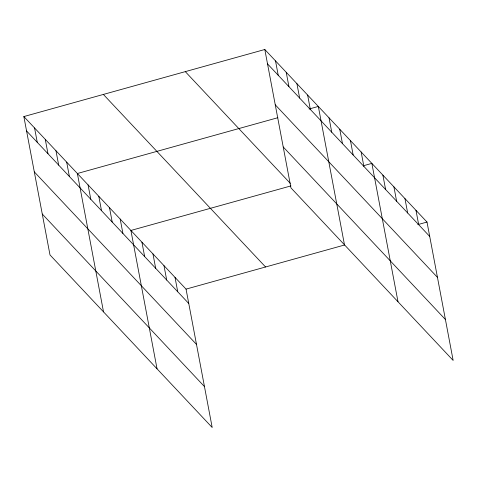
<?xml version="1.0" encoding="UTF-8"?>
<svg xmlns="http://www.w3.org/2000/svg" width="477" height="477" viewBox="0 0 477 477"><rect width="100%" height="100%" fill="white"/><g stroke="black" fill="none" stroke-linecap="round" stroke-linejoin="round"><path stroke-width="0.72" d="M23.85 116.567L186.048 289.116L212.193 427.499L49.996 254.945L23.85 116.567L264.807 49.501L427.004 222.055L453.15 360.433L290.952 187.884L264.807 49.501M277.864 117.706L77.375 173.509L103.521 311.886M309.102 109.012L318.332 106.443L344.477 244.826M290.94 185.905L130.901 230.451L157.046 368.828M363.337 165.757L371.857 163.384L398.003 301.768M186.048 289.116L344.686 244.963M417.774 224.625L427.004 222.055M267.525 63.894L429.723 236.443M275.253 104.809L437.451 277.358M283.219 146.964L445.417 319.518M185.291 71.633L290.302 183.347M103.366 94.434L265.564 266.989M26.569 130.954L188.767 303.509M34.302 171.875L196.5 344.424M42.268 214.03L204.46 386.579M415.974 210.321L418.693 224.709M404.943 198.587L407.662 212.975M393.913 186.853L396.631 201.24M382.888 175.119L385.607 189.506M361.149 151.996L363.868 166.384M350.446 140.608L353.165 155.001M339.743 129.219L342.462 143.613M329.035 117.831L331.753 132.224M307.623 95.054L310.342 109.448M296.921 83.666L299.639 98.059M286.218 72.277L288.937 86.671M275.509 60.889L278.228 75.283M175.017 277.387L177.736 291.775M163.987 265.653L166.706 280.041M152.962 253.919L155.675 268.307M141.931 242.185L144.65 256.572M120.198 219.062L122.917 233.45M109.489 207.674L112.208 222.061M98.787 196.285L101.506 210.673M88.078 184.897L90.797 199.285M66.673 162.12L69.392 176.508M55.964 150.732L58.683 165.12M45.261 139.344L47.98 153.731M34.553 127.955L37.272 142.343"/></g></svg>
